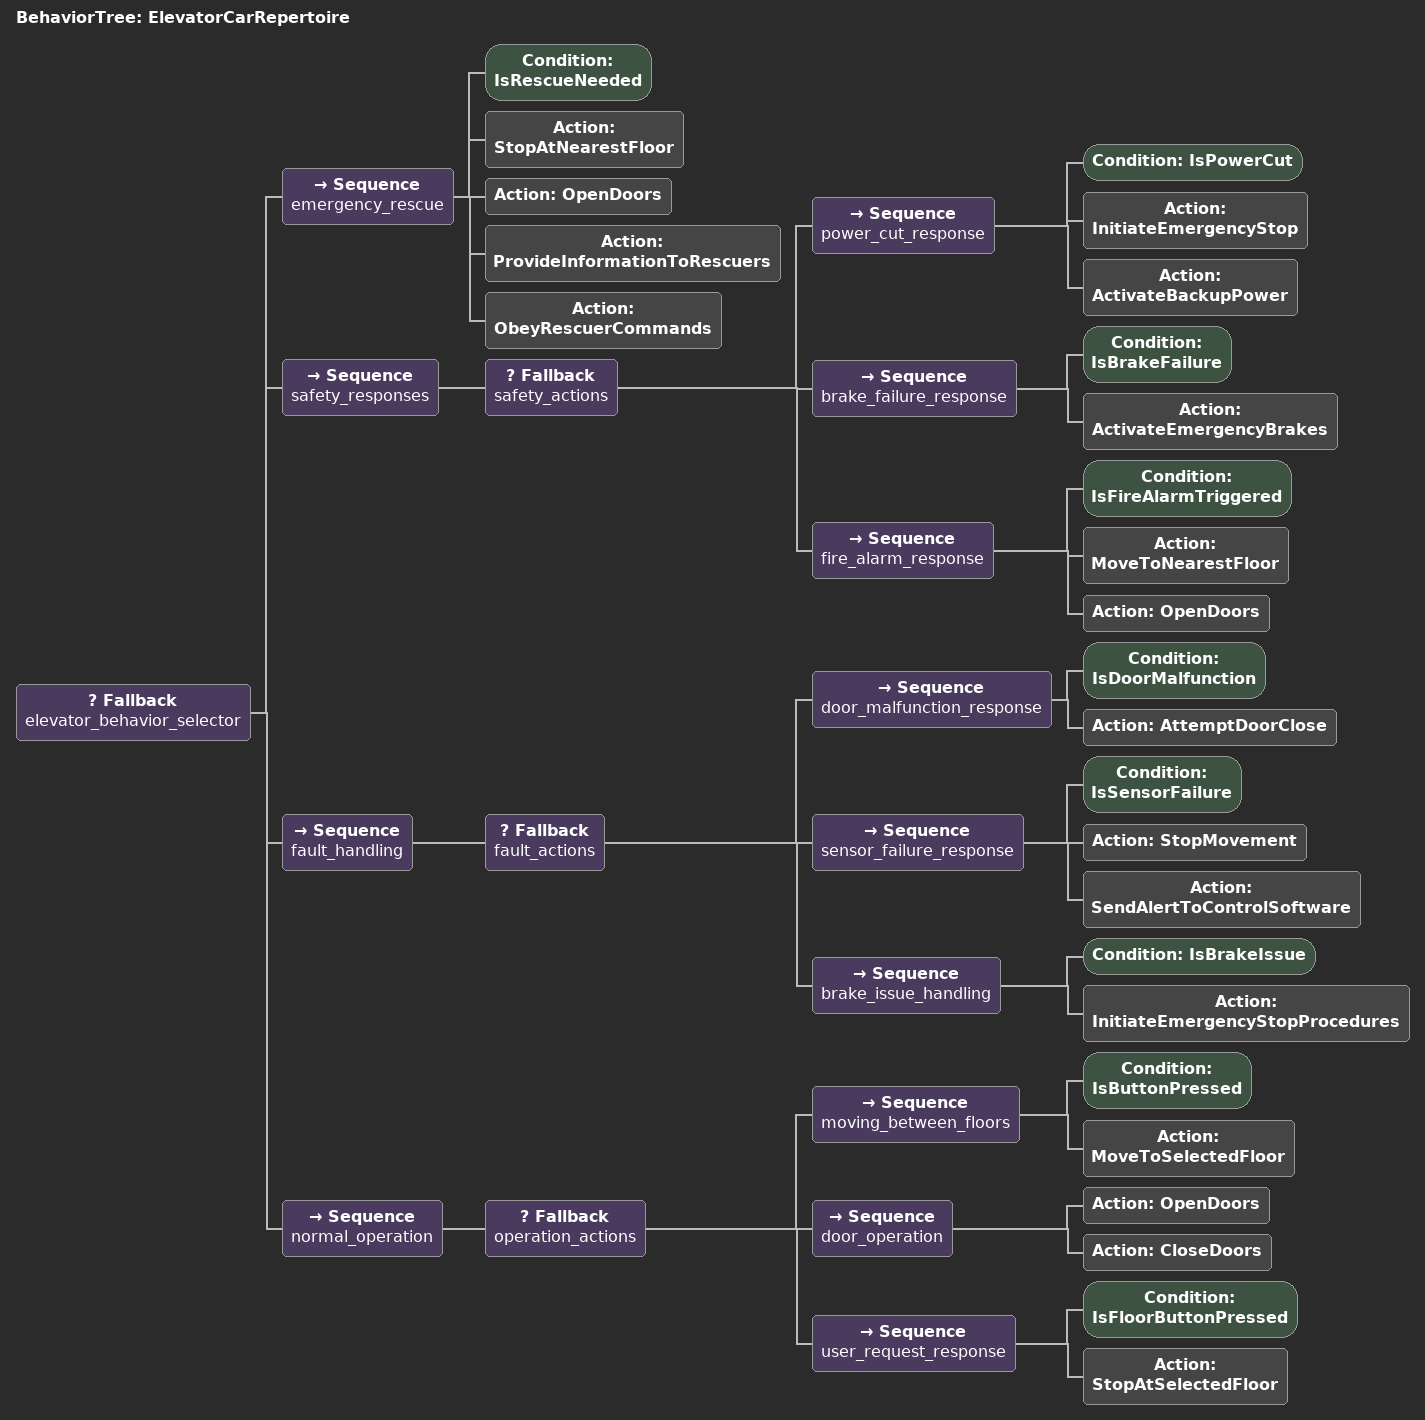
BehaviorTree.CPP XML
<root BTCPP_format="4">
  <BehaviorTree ID="ElevatorCarRepertoire">
    <Fallback name="elevator_behavior_selector">

      <!-- Emergency Rescue -->
      <Sequence name="emergency_rescue">
        <Condition ID="IsRescueNeeded"/>
        <Action ID="StopAtNearestFloor"/>
        <Action ID="OpenDoors"/>
        <Action ID="ProvideInformationToRescuers"/>
        <Action ID="ObeyRescuerCommands"/>
      </Sequence>

      <!-- Safety Responses -->
      <Sequence name="safety_responses">
        <Fallback name="safety_actions">
          <Sequence name="power_cut_response">
            <Condition ID="IsPowerCut"/>
            <Action ID="InitiateEmergencyStop"/>
            <Action ID="ActivateBackupPower"/>
          </Sequence>
          <Sequence name="brake_failure_response">
            <Condition ID="IsBrakeFailure"/>
            <Action ID="ActivateEmergencyBrakes"/>
          </Sequence>
          <Sequence name="fire_alarm_response">
            <Condition ID="IsFireAlarmTriggered"/>
            <Action ID="MoveToNearestFloor"/>
            <Action ID="OpenDoors"/>
          </Sequence>
        </Fallback>
      </Sequence>

      <!-- Fault/Error Handling -->
      <Sequence name="fault_handling">
        <Fallback name="fault_actions">
          <Sequence name="door_malfunction_response">
            <Condition ID="IsDoorMalfunction"/>
            <Action ID="AttemptDoorClose"/>
          </Sequence>
          <Sequence name="sensor_failure_response">
            <Condition ID="IsSensorFailure"/>
            <Action ID="StopMovement"/>
            <Action ID="SendAlertToControlSoftware"/>
          </Sequence>
          <Sequence name="brake_issue_handling">
            <Condition ID="IsBrakeIssue"/>
            <Action ID="InitiateEmergencyStopProcedures"/>
          </Sequence>
        </Fallback>
      </Sequence>

      <!-- Normal Operation -->
      <Sequence name="normal_operation">
        <Fallback name="operation_actions">
          <Sequence name="moving_between_floors">
            <Condition ID="IsButtonPressed"/>
            <Action ID="MoveToSelectedFloor"/>
          </Sequence>
          <Sequence name="door_operation">
            <Action ID="OpenDoors"/>
            <Action ID="CloseDoors"/>
          </Sequence>
          <Sequence name="user_request_response">
            <Condition ID="IsFloorButtonPressed"/>
            <Action ID="StopAtSelectedFloor"/>
          </Sequence>
        </Fallback>
      </Sequence>

      <!-- Other dimensions are implemented similarly with Sequences and Fallbacks -->

    </Fallback>
  </BehaviorTree>
</root>
